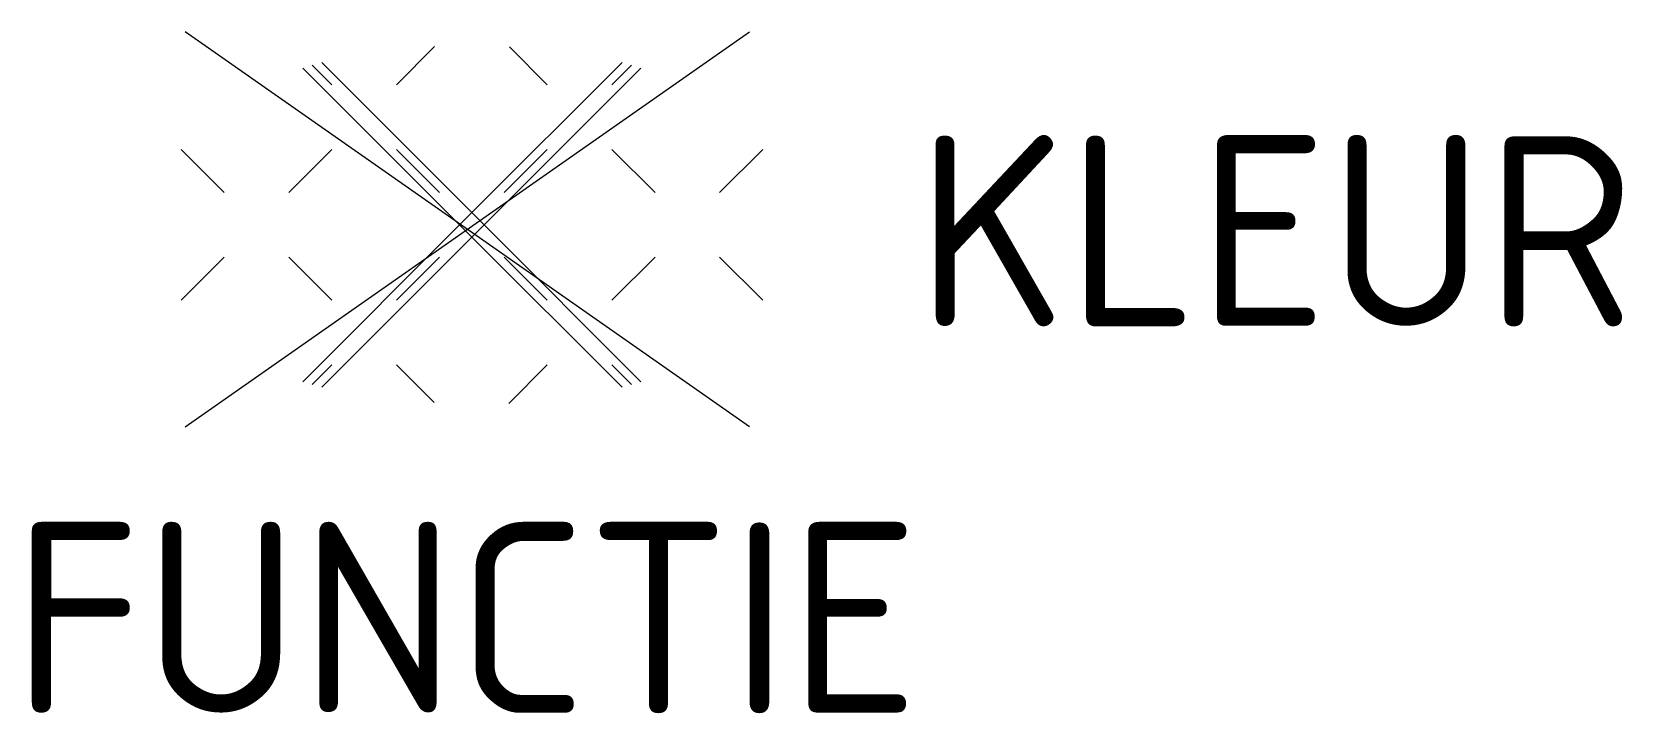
# Model space of a CAD drawing. Extents: x -4.1 to 10.9, y -4.6 to 1.9.
import ezdxf
from ezdxf.enums import TextEntityAlignment as Align

# ---------------------------------------------------------------- set-up
doc = ezdxf.new("R2010")
doc.units = 0
doc.styles.add('NLCS-ISO', font='NLCS-ISO.ttf')

msp = doc.modelspace()

# ---------------------------------------------------------------- linework, layer by layer
for p, q in [((-2.662, -1.864), (2.662, 1.864)), ((2.662, -1.864), (-2.662, 1.864)), ((-0.669, 1.364), (-0.309, 1.724)), ((0.754, 1.364), (0.397, 1.721)), ((-0.073, 0.043), (-1.552, 1.522)), ((-1.279, 1.364), (-1.464, 1.549)), ((0.042, 0.158), (-1.374, 1.574)), ((0.043, 0.158), (1.459, 1.574)), ((0.158, 0.043), (1.637, 1.522)), ((1.364, 1.364), (1.549, 1.549)), ((-2.295, 0.347), (-2.702, 0.754)), ((-1.685, 0.347), (-1.279, 0.754)), ((-0.262, 0.347), (-0.669, 0.754)), ((0.347, 0.347), (0.754, 0.754)), ((1.771, 0.347), (1.364, 0.754)), ((2.38, 0.347), (2.787, 0.754)), ((-0.073, 0.043), (0.042, 0.158)), ((0.158, 0.043), (0.043, 0.158)), ((-1.552, -1.437), (-0.073, 0.042)), ((0.042, -0.073), (-0.073, 0.042)), ((0.043, -0.073), (0.158, 0.042)), ((1.637, -1.437), (0.158, 0.042)), ((-1.374, -1.489), (0.042, -0.073)), ((1.459, -1.489), (0.043, -0.073)), ((-2.702, -0.669), (-2.295, -0.262)), ((-1.279, -0.669), (-1.685, -0.262)), ((-0.669, -0.669), (-0.262, -0.262)), ((0.754, -0.669), (0.347, -0.262)), ((1.364, -0.669), (1.771, -0.262)), ((2.787, -0.669), (2.38, -0.262)), ((-1.464, -1.464), (-1.279, -1.279)), ((-0.313, -1.635), (-0.669, -1.279)), ((0.391, -1.642), (0.754, -1.279)), ((1.549, -1.464), (1.364, -1.279))]:
    msp.add_line(p, q)

# ---------------------------------------------------------------- texts
at = {"style": 'NLCS-ISO'}
msp.add_attdef('KLEUR', text='', height=1.8, dxfattribs=at).set_placement((4.235, -0.015), align=Align.MIDDLE_LEFT)
at = {"style": 'NLCS-ISO', "flags": 1}
msp.add_attdef('FUNCTIE', text='', height=1.8, dxfattribs=at).set_placement((-0.015, -2.765), align=Align.TOP_CENTER)

doc.saveas('drawing.dxf')
